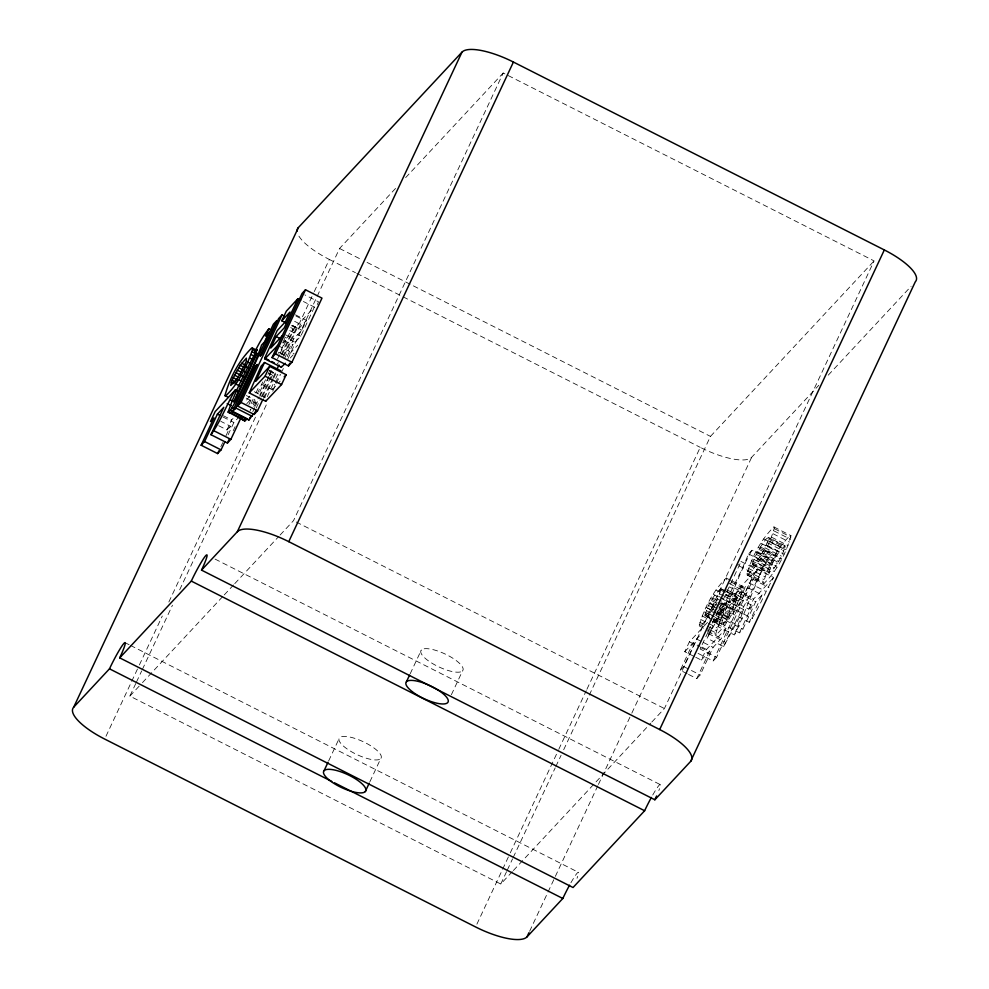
<?xml version="1.0" encoding="UTF-8"?>
<svg xmlns="http://www.w3.org/2000/svg" width="989" height="989" viewBox="0 0 989 989"><rect width="100%" height="100%" fill="white"/><g stroke="black" fill="none" stroke-linecap="round" stroke-linejoin="round"><path stroke-width="0.74" stroke-dasharray="4.95 3.71" d="M726.828 579.863L726.223 578.033C713.23 590.73 703.921 608.42 699.211 625.889L701.016 625.617L705.07 621.265L714.627 606.69M743.32 588.22L742.714 586.39C729.721 599.074 720.4 616.765 715.69 634.233L716.283 634.641C729.338 622.402 737.386 604.947 743.32 588.22L730.958 581.952M747.461 575.19C760.454 562.494 769.751 544.766 774.486 527.31L773.88 526.927C760.887 539.623 751.578 557.314 746.868 574.782L763.941 583.535C776.946 570.851 786.243 553.111 790.977 535.667L790.359 535.284C777.379 547.98 768.057 565.671 763.347 583.127L763.941 583.535M711.796 619.312L704.922 615.826C707.333 605.8 713.304 595.106 721.043 588.529L737.522 596.886C734.271 605.429 725.975 633.467 713.168 620.004M721.414 624.183C723.824 614.144 729.783 603.451 737.522 596.886M752.468 564.089C753.68 558.847 756.548 554.137 759.045 549.414C760.43 547.288 767.934 533.986 768.589 539.178C765.066 547.659 759.651 560.751 752.468 564.089L768.96 572.446C776.081 568.576 782.929 555.089 785.179 545.78L768.243 537.386M768.96 572.446C772.224 562.716 777.255 552.159 785.179 545.78M704.922 615.826C712.748 609.249 718.57 598.568 721.043 588.529M743.629 609.607L723.614 646.633L707.135 638.276C719.868 609.978 736.892 583.028 748.488 553.927L751.937 550.23L768.416 558.575C754.545 582.904 746.658 610.077 734.481 634.975L718.002 626.63L727.138 601.25L743.629 609.607L734.481 634.975M723.614 646.633C736.36 618.335 753.383 591.385 764.979 562.271L768.416 558.575M718.002 626.63C730.166 601.732 738.066 574.56 751.937 550.23M250.477 409.223L250.118 410.373L250.922 409.508M269.342 375.165L271.79 369.639M251.07 403.747L253.407 398.505M268.007 374.386L269.886 370.17M252.764 403.759L256.077 396.391M267.253 396.725L273.285 383.732M257.276 393.807L262.839 381.915M265.559 379.665L259.303 392.954M255.928 393.041L259.167 386.106M268.699 376.562L259.711 395.303M218.73 425.752L226.976 429.918L231.661 419.917L233.676 417.754M220.819 446.731L222.748 442.627M225.949 435.79L230.437 426.21L220.819 421.339M228.113 434.826L233.886 422.513L239.35 416.653M233.206 430.734L235.122 426.618M248.882 404.563L251.812 398.307L246.31 395.526M284.77 338.411L281.927 344.469L285.561 340.575L281.037 350.217L278.082 353.382M252.788 411.708L254.742 407.542M255.397 406.158L259.291 397.825M259.946 396.428L269.057 376.994M269.7 375.61L272.309 370.047M277.513 358.945L279.454 354.779M280.11 353.382L289.864 332.564L293.288 328.892L290.543 327.495M256.213 408.037L260.762 398.32M261.417 396.935L271.814 374.72L273.632 372.779L266.77 369.293M281.086 354.94L293.288 328.892M262.579 396.379L269.737 381.111M270.38 379.714L273.632 372.779M282.261 354.371L295.105 326.939L298.505 323.304L293.004 320.523M263.371 398.283L272.482 378.849M273.137 377.452L275.733 371.901M282.891 356.621L298.505 323.304M105.984 736.261L138.732 666.339M139.387 664.942L162.307 616.011M168.859 602.017L255.978 416.048M264.496 397.875L273.001 379.702M273.656 378.305L276.277 372.705M284.14 355.929L313.612 293.004M314.267 291.607L329.337 259.452A46.409 14.341 25.1 0 1 298.765 235.889M284.548 358.475L293.696 338.955L301.855 330.202L306.454 320.374L295.464 314.811M291.421 325.653L298.295 329.139L302.807 319.496L314.391 307.072L303.4 301.509M275.733 378.49L277.575 374.571L269.342 370.393M314.391 307.072L300.767 336.173L292.62 344.901L287.206 356.448L297.64 345.272M261.22 384.128L272.21 389.691L274.719 384.313M275.35 382.978L279.133 374.905M512.327 871.643L500.78 884.018L129.88 696.108L135.777 683.523M136.433 682.126L141.674 670.938M142.329 669.528L172.469 605.181M179.677 589.803L267.487 402.35M272.729 391.162L280.592 374.374M281.247 372.977L283.868 367.389M287.799 358.995L339.561 248.486L397.257 186.612M317.259 304.55L318.532 301.818L304.797 294.858M651.825 722.044L664.41 708.544L874.103 260.911L503.191 73.013L293.51 520.647L279.875 535.272M328.669 760.9L339.524 737.72M410.163 673.843L421.339 649.996M369.874 781.767L380.728 758.6A23.204 7.17 25.1 0 0 354.247 738.202A23.204 7.17 25.1 0 0 345.396 747.696A23.204 7.17 25.1 0 0 380.728 758.6M451.38 694.723L462.543 670.863A23.204 7.17 25.1 0 0 436.062 650.465A23.204 7.17 25.1 0 0 427.211 659.96A23.204 7.17 25.1 0 0 462.543 670.863M476.896 924.159L509.644 854.249M510.299 852.839L558.105 750.775M558.76 749.378L586.279 690.643M586.934 689.246L700.249 447.349A46.409 14.341 25.1 0 0 751.677 457.264L818.818 385.277M500.78 884.018L506.677 871.42M507.332 870.023L512.574 858.835M513.229 857.438L555.175 767.909M555.83 766.512L561.072 755.324M563.693 749.724L588.591 696.565M589.246 695.168L710.473 436.384L874.103 260.911M529.634 931.267L597.764 785.847M598.419 784.45L631.167 714.54M631.823 713.143L751.677 457.264M694.377 656.597L684.759 651.726L689.407 641.812L709.583 620.177M687.145 673.719L680.284 670.245L693.19 642.689L700.051 646.176M680.284 670.245L683.696 666.574L696.602 639.018L701.807 633.442M707.914 632.317L700.101 648.982L716.592 657.339L757.562 569.849L741.082 561.505L737.633 565.201M708.557 630.933L741.082 561.505M695.749 657.289L701.25 660.071L705.886 650.156L726.062 628.534L712.327 621.574M732.355 600.78L735.779 597.109L752.258 605.466L748.834 609.125L732.355 600.78L737.04 590.779L757.191 569.169L773.682 577.514C764.942 592.04 759.193 608.594 749.254 622.304L732.775 613.946L745.595 586.576L762.074 594.933L749.254 622.304M688.517 674.424L696.763 678.59L709.669 651.046L701.424 646.868M762.074 594.933L755.707 601.769L742.887 629.14L739.438 632.836L722.959 624.479L735.779 597.109M696.763 678.59L700.187 674.931L713.094 647.375L721.426 638.437L726.062 628.534M722.959 624.479L726.396 620.783L739.216 593.412L745.595 586.576M732.775 613.946C742.714 600.236 748.463 583.695 757.191 569.169M698.036 653.37L713.143 661.023L754.125 573.546L757.562 569.849M748.834 609.125L753.531 599.124L773.682 577.514M739.438 632.836L752.258 605.466M727.138 601.25L707.135 638.276M253.357 404.921L255.422 400.904M253.95 406.578L258.463 397.875M715.245 605.639L717.025 602.4M249.698 396.156L245.074 401.954M405.651 177.624L503.191 73.013M298.295 329.139L306.454 320.374M276.586 364.533L278.404 362.592M246.768 403.71L251.812 398.307M290.247 358.006L293.189 354.841M226.976 429.918L230.437 426.21M272.21 389.691L280.184 381.136M129.88 696.108L141.415 683.745M142.465 682.62L223.23 596.008M224.28 594.884L233.725 584.759M234.764 583.634L278.824 536.397M828.25 375.152L911.116 286.291M684.759 651.726L693.19 642.689M701.25 660.071L709.669 651.046M513.378 870.518L650.774 723.169M713.143 661.023L716.592 657.339M339.561 248.486L361.541 259.613M367.043 262.394L710.473 436.384M329.337 259.452L355.434 272.667M356.806 273.372L700.249 447.349M773.88 526.927L790.977 535.667M774.486 528.756L790.965 537.114M773.967 530.895L790.458 539.252M773.002 533.714L789.482 542.071M771.568 537.2L788.06 545.557M768.812 538.065L785.291 546.41M768.589 539.178L785.068 547.535M769.689 541.366L786.181 549.723M768.07 540.736L784.561 549.08M763.656 538.918L780.148 547.276M767.266 542.714L783.758 551.071M766.178 545.137L782.658 553.494M767.526 545.829L784.017 554.186M760.949 543.282L777.428 551.639M764.905 547.77L781.384 556.127M760.479 546.991L776.958 555.348M765.263 550.218L781.755 558.575M758.464 547.535L774.943 555.88M763.582 550.329L780.061 558.674M759.045 549.414L775.524 557.759M295.934 316.023L302.807 319.496M762.21 552.789L778.689 561.134M757.661 551.887L779.381 562.889M756.091 551.85L772.57 560.207M760.801 555.163L777.28 563.507M756.338 554.433L772.829 562.79M759.28 557.536L775.772 565.893M760.43 558.773L776.909 567.117M753.816 556.238L771.568 565.387M748.488 553.927L764.979 562.271M757.809 559.65L774.3 568.007M292.237 325.332L301.855 330.202M292.361 325.554L295.105 326.939M753.977 559.49L770.456 567.847M757.698 563.174L774.177 571.518M751.652 560.714L769.652 569.837M752.666 563.013L769.158 571.37M753.037 564.768L769.529 573.113M752.58 564.719L769.071 573.076M289.777 330.598L300.767 336.173M749.773 564.867L766.265 573.224M748.352 568.354L764.843 576.711M285.45 334.789L293.696 338.955M739.018 565.893L754.125 573.546M747.387 571.16L763.879 579.517M282.199 335.803L297.306 343.455M746.88 573.286L763.372 581.643M746.868 574.782L763.347 583.127M284.375 340.735L292.62 344.901M752.505 579.171L768.997 587.515M749.044 582.892L765.523 591.237M277.686 345.445L294.166 353.79M726.223 578.033L730.958 580.506M731.724 580.815L743.32 586.761M278.972 352.282L285.833 355.756M729.066 583.399L742.801 590.359M734.32 587.985L750.799 596.342M729.462 586.91L753.531 599.124M739.216 593.412L755.707 601.769M726.668 589.704L740.402 596.664M730.624 591.917L747.115 600.261M720.585 588.492L726.074 591.274M727.447 591.966L737.065 596.837M721.154 589.16L725.271 591.249M726.643 591.954L737.633 597.517M720.932 590.285L737.411 598.629M726.161 594.562L738.523 600.83M725.914 594.624L736.904 600.187M716.011 590.025L720.128 592.114M725.617 594.896L732.49 598.382M719.609 593.82L723.738 595.91M725.11 596.602L736.1 602.177M718.521 596.243L736.36 605.293M713.292 594.389L729.771 602.734M717.248 598.877L733.727 607.234M269.07 373.335L271.814 374.72M712.822 598.098L721.068 602.276M722.44 602.969L729.313 606.455M736.212 610.262L752.703 618.607M721.735 603.414L734.098 609.681M710.807 598.629L732.404 609.78M711.388 600.521L719.633 604.687M721.006 605.392L727.867 608.865M714.553 603.883L718.682 605.973M720.054 606.677L731.044 612.24M710.003 602.993L718.249 607.172M719.362 607.728L731.724 613.984M708.433 602.956L713.922 605.738M719.423 608.519L724.912 611.301M713.143 606.257L717.272 608.346M718.644 609.039L729.635 614.614M708.693 605.54L716.926 609.719M718.298 610.411L725.172 613.885M711.623 608.643L715.752 610.732M717.124 611.425L728.114 616.988M716.889 611.956L729.264 618.224M706.158 607.345L715.776 612.216M717.149 612.908L722.65 615.702M707.419 608.148L715.665 612.315M717.037 613.019L723.911 616.493M710.151 610.757L714.281 612.846M715.653 613.539L726.643 619.102M723.07 617.742L739.562 626.099M706.319 610.596L714.565 614.775M715.937 615.467L722.798 618.941M726.396 620.783L742.887 629.14M710.04 614.268L726.519 622.625M704.007 611.808L713.761 616.765M714.998 617.383L721.995 620.944M705.009 614.12L713.254 618.298M714.627 618.99L721.5 622.477M704.811 615.195L711.684 618.669M713.057 619.374L721.302 623.54M705.392 615.875L712.253 619.349M713.625 620.041L721.871 624.22M702.128 615.974L711.734 620.845M713.106 621.537L718.607 624.331M254.321 391.718L265.312 397.281M700.707 619.46L717.186 627.805M699.742 622.266L716.221 630.611M699.235 624.393L708.841 629.264M710.226 629.968L715.715 632.75M699.211 625.889L716.283 634.641M707.679 631.477L721.426 638.437M246.212 398.159L255.83 403.03M708.272 633.566L724.764 641.923M696.602 639.018L702.103 641.812M703.476 642.504L713.094 647.375M689.407 641.812L699.025 646.682M700.397 647.375L705.886 650.156M223.415 415.739L231.661 419.917M222.896 416.95L233.886 422.513M683.696 666.574L700.187 674.931M296.255 522.031L664.41 708.544M215.033 559.069L660.108 784.537M124.96 642.615L129.089 644.717M130.474 645.409L578.293 872.273M652.74 795.008A23.204 2.188 -63.1 0 1 658.847 790.52M570.925 882.744A23.204 2.188 -63.1 0 1 577.032 878.257"/><path stroke-width="1.48" d="M252.566 349.599L251.96 347.782C238.967 360.466 229.683 378.169 224.948 395.625L225.541 396.033C238.584 383.781 246.657 366.338 252.566 349.599L255.31 350.996M264.533 362.518L255.718 381.346L269.676 366.375L286.167 374.72L281.568 384.548L265.72 401.262L249.228 392.917L261.096 366.214L264.533 362.518L281.024 370.875M265.72 401.262L265.781 400.384M228.348 412.598L230.462 410.336L246.941 418.681L244.839 420.943L228.175 411.968C235.58 390.272 246.236 369.676 257.313 349.624L254.297 352.863C258.463 344.395 262.938 336.136 268.847 328.843L271.592 330.239M231.364 382.211L230.746 385.475L235.975 380.406L240.401 373.521L246.261 361.455L246.397 358.142L240.179 365.349L233.28 377.761L231.364 382.211L234.109 383.608M285.339 363.26L281.321 367.253L264.842 358.896L264.743 358.043L277.204 330.61L285.376 321.845L289.975 312.03L281.803 320.782L285.932 322.871M272.024 357.573L302.053 293.461L305.49 289.777L321.981 298.122L291.953 362.234L288.504 365.93L272.024 357.573L275.461 353.889L305.49 289.777M288.504 365.93L289.765 363.235M569.565 885.18A23.204 2.188 -63.1 0 0 562.815 898.482L527.013 936.867A46.409 14.341 25.1 0 1 475.585 926.953L104.673 739.055A46.409 14.341 25.1 0 1 73.693 707.209L298.357 227.606L461.987 52.133A46.409 14.341 25.1 0 1 513.415 62.047L884.327 249.945A46.409 14.341 25.1 0 1 915.307 281.791L690.643 761.394L654.854 799.78L201.521 570.121A23.204 2.188 -63.1 0 0 205.774 555.62A23.204 2.188 -63.1 0 0 191.297 581.087L119.706 657.858L573.039 887.516L644.63 810.745A23.204 2.188 -63.1 0 1 651.38 797.443M224.911 441.675L221.054 449.884L217.617 453.58L201.126 445.223L213.958 417.853L210.484 421.574L215.169 411.572L235.32 389.963L238.065 391.347M201.126 445.223L204.575 441.527L217.395 414.156L223.774 407.32L210.954 434.69L227.433 443.047L230.882 439.351L241.131 417.457M210.954 434.69C220.893 421.005 226.605 404.476 235.32 389.963M268.847 328.843L265.435 336.112L269.07 332.23L264.558 341.86L261.603 345.037C253.641 367.772 242.664 389.567 230.462 410.336M253.604 413.6L248.894 420.041L232.403 411.684L273.384 324.207L276.809 320.535L260.107 356.188L261.924 354.235L278.614 318.594L282.013 314.947L284.758 316.344M232.403 411.684L235.827 408.024L255.335 366.375L257.152 364.422L237.644 406.071L254.124 414.428L257.523 410.781L262.728 399.68M237.644 406.071L241.032 402.436L282.013 314.947M217.617 453.58L218.903 450.836M281.803 320.782L286.328 311.152L297.912 298.715L300.656 300.112M297.912 298.715L284.276 327.816L276.129 336.557L270.726 348.103L282.199 335.803M227.433 443.047L229.361 438.943M249.228 392.917L265.077 376.191L269.676 366.375M248.894 420.041L250.192 417.259M254.124 414.428L256.077 410.262M277.031 369.12L278.985 364.953M201.521 570.121L237.323 531.736L461.987 52.133M237.323 531.736A46.409 14.341 25.1 0 1 288.751 541.651L513.415 62.047M324.083 770.678L328.014 762.296M406.454 681.742L409.545 675.153M365.3 791.559A23.204 7.17 25.1 0 0 338.819 771.148A23.204 7.17 25.1 0 0 329.955 780.642A23.204 7.17 25.1 0 0 365.3 791.559L369.218 783.164M527.013 936.867L528.979 932.664M690.643 761.394A46.409 14.341 25.1 0 0 659.663 729.548L884.327 249.945M277.686 345.445L264.842 358.896M284.177 376.858L286.167 374.72M73.693 707.209L109.482 668.824A23.204 2.188 -63.1 0 1 123.959 643.357A23.204 2.188 -63.1 0 1 119.706 657.858M276.129 336.557L280.258 338.646M275.461 353.889L291.953 362.234M252.578 348.153L256.695 350.242M264.743 358.043L268.872 360.132M271.616 361.517L274.361 362.914M252.059 351.738L256.188 353.827M251.095 354.544L255.224 356.633M249.673 358.03L252.43 359.415M247.794 362.184L250.551 363.581M241.65 363.235L245.779 365.324M265.077 376.191L281.568 384.548M245.631 366.659L248.387 368.044M240.179 365.349L244.308 367.438M238.658 367.735L242.775 369.824M243.368 371.048L246.113 372.433M237.224 370.146L241.353 372.235M235.852 372.618L243.739 376.76M234.541 375.152L238.658 377.242M238.51 379.615L241.254 381M233.28 377.761L237.397 379.85M232.168 380.209L236.297 382.298M235.778 384.016L239.894 386.106M241.032 402.436L257.523 410.781M224.948 395.625L227.693 397.022M230.635 399.964L233.379 401.349M227.21 403.636L231.339 405.713M235.827 408.024L252.306 416.369M232.18 407.678L234.925 409.063M229.151 412.005L245.631 420.362M228.175 411.968L230.919 413.365M237.793 416.839L244.839 420.943M217.395 414.156L220.139 415.553M214.39 431.006L230.882 439.351M204.575 441.527L221.054 449.884M288.751 541.651L659.663 729.548M191.297 581.087L644.63 810.745M109.482 668.824L331.797 781.446M334.542 782.843L562.815 898.482M281.235 366.387L281.321 367.253M297.108 231.154A46.409 14.341 25.1 0 1 298.357 227.606M656.585 795.984A23.204 2.188 -63.1 0 1 654.854 799.78M256.868 353.271L247.238 375.288L233.787 402.103L243.788 378.972L256.868 353.271M412.339 691.719A23.204 7.17 25.1 0 0 447.671 702.623A23.204 7.17 25.1 0 0 421.19 682.212A23.204 7.17 25.1 0 0 412.339 691.719"/></g></svg>
